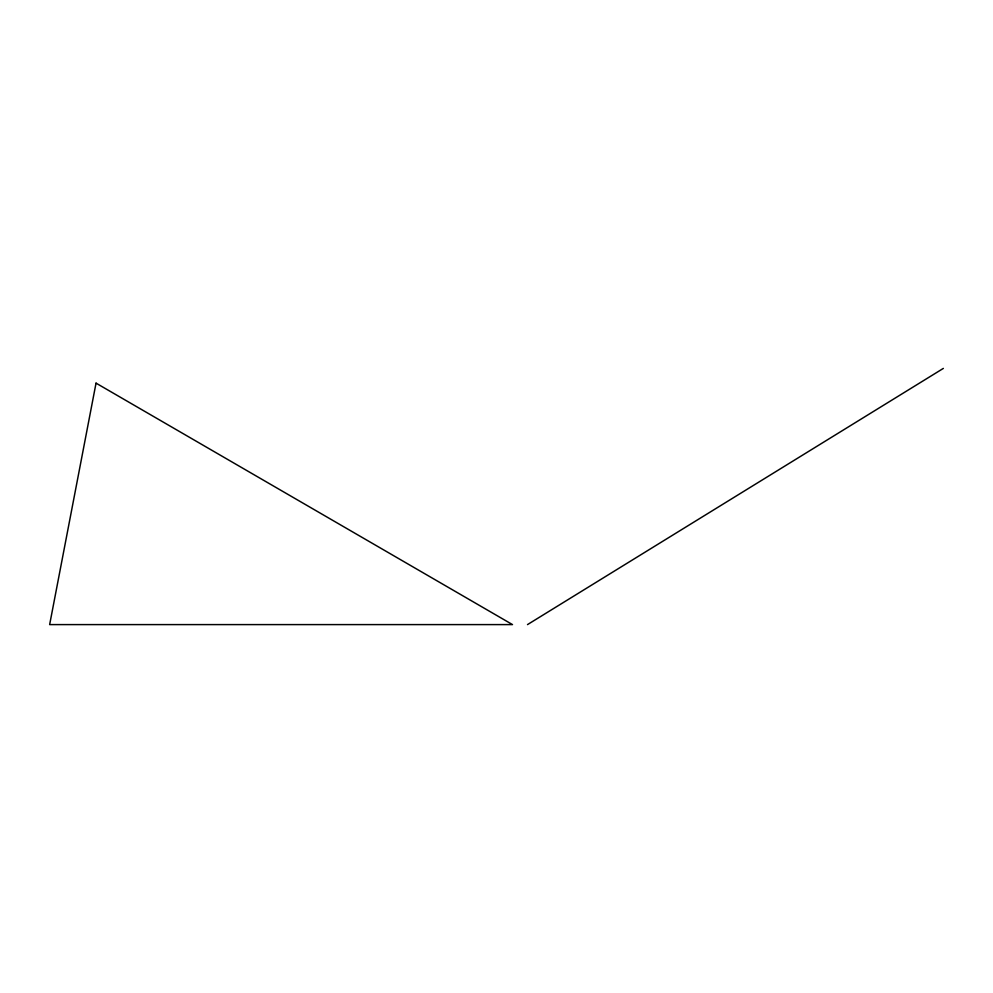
<?xml version="1.0" encoding="UTF-8"?>
<svg xmlns="http://www.w3.org/2000/svg" width="993" height="993" viewBox="0 0 993 993"><rect width="100%" height="100%" fill="white"/><g stroke="black" fill="none" stroke-linecap="round" stroke-linejoin="round"><path stroke-width="1.49" d="M527.506 624.597L943.35 368.403M96.036 383.137L49.65 624.597L512.5 624.597L96.036 383.137"/></g></svg>
